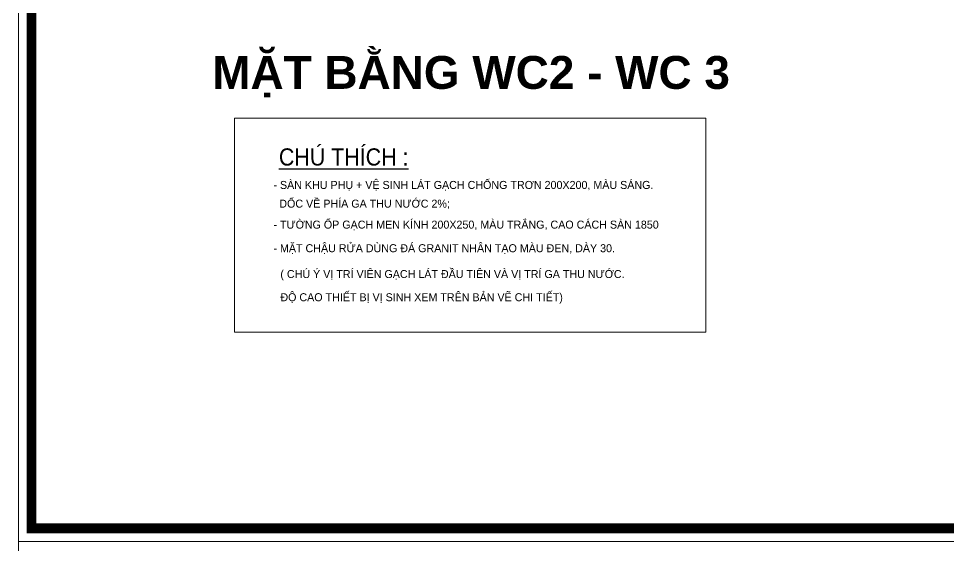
# Model space of a CAD drawing. Header units: millimetres. Extents: x 615730 to 2792744, y 139412 to 597571.
# Drawn here: x 1441678 to 1463321, y 249936 to 262201 of the extents above; entities that cross this region are included whole.
import ezdxf
from ezdxf.enums import TextEntityAlignment as Align

# ---------------------------------------------------------------- set-up
doc = ezdxf.new("R2010")
doc.units = ezdxf.units.MM
doc.header["$MEASUREMENT"] = 0
doc.layers.add('H', color=252, linetype='Continuous')
doc.layers.add('TEXT', color=2, linetype='Continuous')
doc.layers.add('thay', color=7, linetype='Continuous', lineweight=15)
doc.layers.add('VLIEU', color=250, linetype='Continuous', lineweight=9)
doc.styles.add('AVANTH', font='', dxfattribs={"width": 0.9})
doc.styles.add('CHUHOA', font='')
doc.styles.add('lyrichs', font='', dxfattribs={"width": 1.25})
doc.styles.get('AVANTH').set_extended_font_data('.VnArial NarrowH')
doc.styles.get('CHUHOA').set_extended_font_data('.VnAvantH')
doc.styles.get('lyrichs').set_extended_font_data('.VnHelvetInsH', bold=True)

msp = doc.modelspace()

# ---------------------------------------------------------------- linework, layer by layer
at = {"layer": 'H', "const_width": 227.1}
msp.add_lwpolyline([(1441980.4, 250333.6), (1486335.9, 250333.6), (1486335.9, 281518.7), (1441980.4, 281518.7)], close=True, dxfattribs=at)
at = {"layer": 'thay', "linetype": 'Continuous'}
for points in [[(1441677.7, 250030.8), (1486638.7, 250030.8), (1486638.7, 281821.4), (1441677.7, 281821.4)], [(1441677.7, 218240.2), (1486638.7, 218240.2), (1486638.7, 250030.8), (1441677.7, 250030.8)]]:
    msp.add_lwpolyline(points, close=True, dxfattribs=at)
at = {"layer": 'VLIEU', "ltscale": 10}
msp.add_lwpolyline([(1446702.5, 259879.4), (1457673.7, 259879.4), (1457673.7, 254897.9), (1446702.5, 254897.9)], close=True, dxfattribs=at)

# ---------------------------------------------------------------- texts
at = {"layer": 'TEXT', "style": 'lyrichs'}
msp.add_text('MÆT B»NG WC2 - WC 3', height=765, dxfattribs=at).set_placement((1452210.3, 260564.5), align=Align.CENTER)
at = {"layer": 'TEXT', "color": 7, "style": 'AVANTH', "width": 1.087372}
msp.add_text('%%uCHó THÝCH :', height=400, dxfattribs=at).set_placement((1447737.5, 258779.6))
at = {"layer": 'TEXT', "style": 'CHUHOA'}
for s, p in [('- SµN KHU PHô + VÖ SINH L¸T G¹CH CHèNG TR¥N 200X200, MµU S¸NG.', (1447609.4, 258235)), ('DèC VÒ PHÝA GA THU N¦íC 2%%%;', (1447746.4, 257799.5)), ('- T¦êNG èP G¹CH MEN KÝNH 200X250, MµU TR¾NG, CAO C¸CH SµN 1850', (1447609.4, 257311.2)), ('- MÆT CHËU RöA DïNG §¸ GRANIT NH¢N T¹O MµU §EN, DµY 30.', (1447609.4, 256761.6)), ('( CHó ý VÞ TRÝ VI£N G¹CH L¸T §ÇU TI£N Vµ VÞ TRÝ GA THU N¦íC.', (1447771.4, 256160.6)), ('§é CAO THIÕT BÞ VÞ SINH XEM TR£N B¶N VÏ CHI TIÕT)', (1447771.4, 255620.6))]:
    msp.add_text(s, height=186.32, dxfattribs=at).set_placement(p)

doc.saveas('drawing.dxf')
